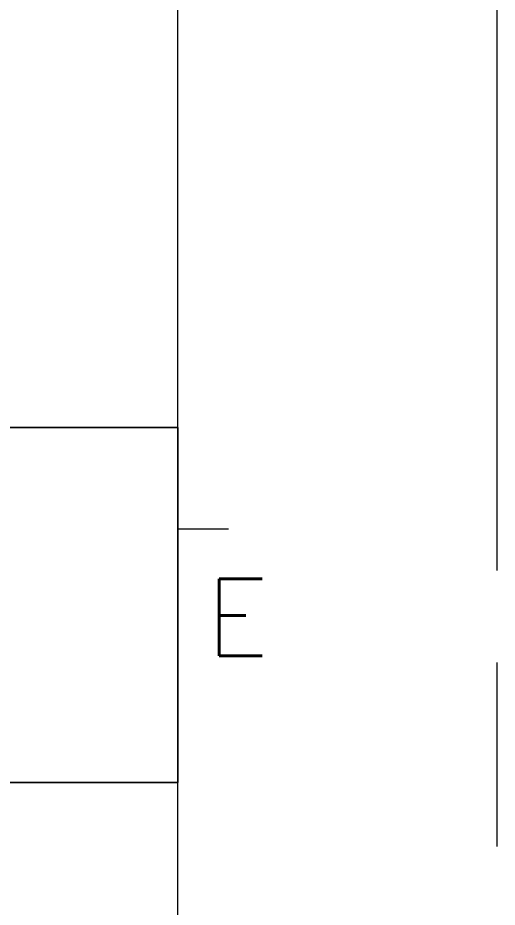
# Model space of a CAD drawing. Extents: x 3811 to 4253, y -432 to -307.
# Drawn here: x 4245.26 to 4253.08, y -417.23 to -402.72 of the extents above; entities that cross this region are included whole.
import ezdxf

# ---------------------------------------------------------------- set-up
doc = ezdxf.new("R2010")
doc.units = 0
doc.linetypes.add('PHANTOM', pattern=[29.5, 9.5, -1.5, 3, -1.5, 3, -1.5, 9.5])
doc.layers.get('0').update_dxf_attribs({"lineweight": 9})
doc.layers.add('0PAPERF', color=2, linetype='PHANTOM', lineweight=9, plot=False)
doc.styles.add('SIMPLEX', font='simplex.shx')

msp = doc.modelspace()

# ---------------------------------------------------------------- linework, layer by layer
for p, q in [((4247.872, -428.434), (4247.872, -318.006)), ((4171.358, -409.409), (4247.872, -409.409)), ((4247.872, -409.409), (4221.816, -409.409)), ((4247.872, -415.2), (4247.872, -409.409)), ((4247.872, -411.064), (4248.699, -411.064)), ((4221.816, -415.2), (4247.872, -415.2))]:
    msp.add_line(p, q)
msp.add_lwpolyline([(4201.55, -409.409), (4247.872, -409.409), (4247.872, -415.2), (4201.55, -415.2)], close=True)
at = {"layer": '0PAPERF'}
msp.add_line((4253.084, -431.743), (4253.084, -311.799), dxfattribs=at)

# ---------------------------------------------------------------- texts
at = {"style": 'SIMPLEX'}
msp.add_text('E', height=1.257, dxfattribs=at).set_placement((4248.334, -413.132))

doc.saveas('drawing.dxf')
